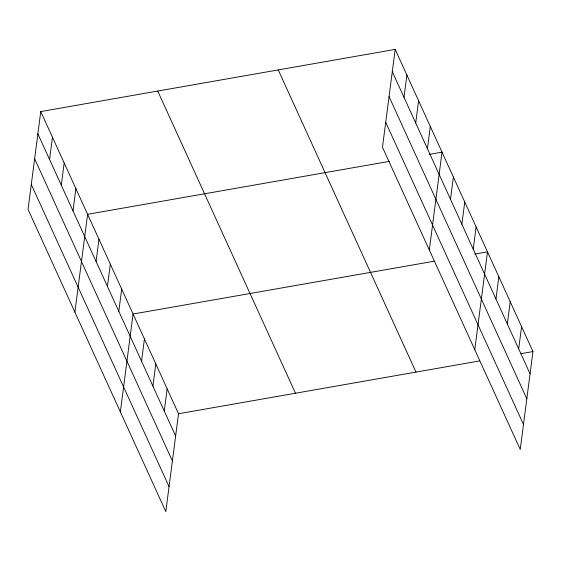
<?xml version="1.0" encoding="UTF-8"?>
<svg xmlns="http://www.w3.org/2000/svg" width="561" height="561" viewBox="0 0 561 561"><rect width="100%" height="100%" fill="white"/><g stroke="black" fill="none" stroke-linecap="round" stroke-linejoin="round"><path stroke-width="0.84" d="M40.757 111.569L28.05 209.428L165.818 511.604L178.524 413.745L40.757 111.569L395.182 49.396L532.95 351.572L520.243 449.431L382.476 147.255L395.182 49.396M49.578 159.499L52.468 137.256M61.289 185.186L64.178 162.935M73 210.873L75.889 188.622M74.894 312.168L87.6 214.309L389.481 161.351M96.078 261.489L98.967 239.238M107.439 286.419L110.328 264.168M118.806 311.348L121.695 289.097M120.356 411.886L133.062 314.027L434.095 261.223M141.54 361.207L144.429 338.956M152.901 386.136L155.797 363.886M164.268 411.066L167.157 388.815M404.004 97.326L406.893 75.083M415.715 123.013L418.604 100.763M427.426 148.7L430.315 126.449M429.312 249.996L442.026 152.136L429.312 154.366M450.504 199.316L453.393 177.066M461.864 224.246L464.753 201.995M473.232 249.175L476.121 226.925M474.774 349.713L487.488 251.854L474.774 254.084M495.966 299.034L498.855 276.783M507.326 323.963L510.215 301.713M518.694 348.893L521.583 326.642M178.524 413.745L479.557 360.94M521.085 353.654L532.95 351.572M392.293 71.647L530.061 373.822M389.053 96.597L526.821 398.773M385.716 122.305L523.483 424.481M278.228 69.915L415.989 372.09M157.718 91.05L295.486 393.226M37.867 133.82L175.635 435.995M34.628 158.77L172.395 460.946M31.29 184.478L169.057 486.653"/></g></svg>
